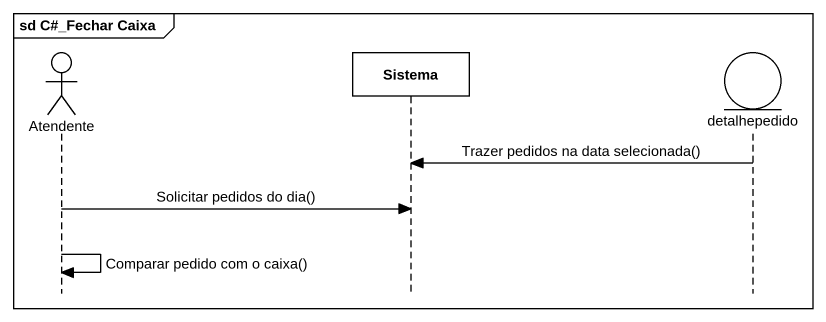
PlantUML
@startuml
mainframe sd C#_Fechar Caixa
hide footbox
actor Atendente
participant Sistema
entity detalhepedido

detalhepedido -> Sistema : Trazer pedidos na data selecionada()
Atendente -> Sistema : Solicitar pedidos do dia()
Atendente -> Atendente : Comparar pedido com o caixa()
@enduml
